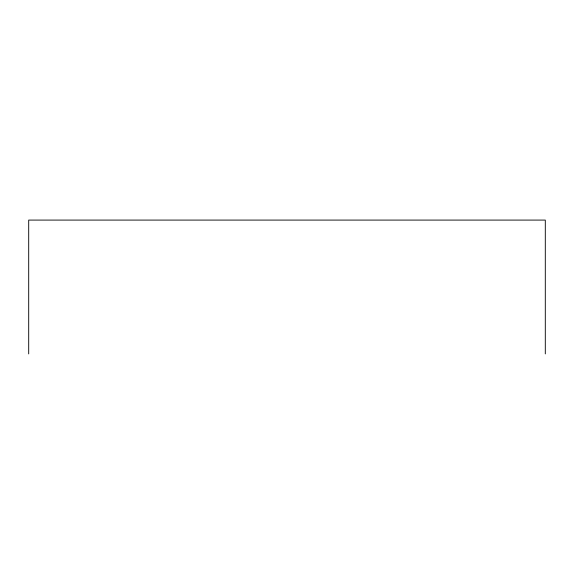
<?xml version="1.0" encoding="UTF-8"?>
<svg xmlns="http://www.w3.org/2000/svg" width="574" height="574" viewBox="0 0 574 574"><rect width="100%" height="100%" fill="white"/><g stroke="black" fill="none" stroke-linecap="round" stroke-linejoin="round"><path stroke-width="0.86" d="M545.3 353.914L545.3 220.086L28.7 220.086L28.7 353.914"/></g></svg>
